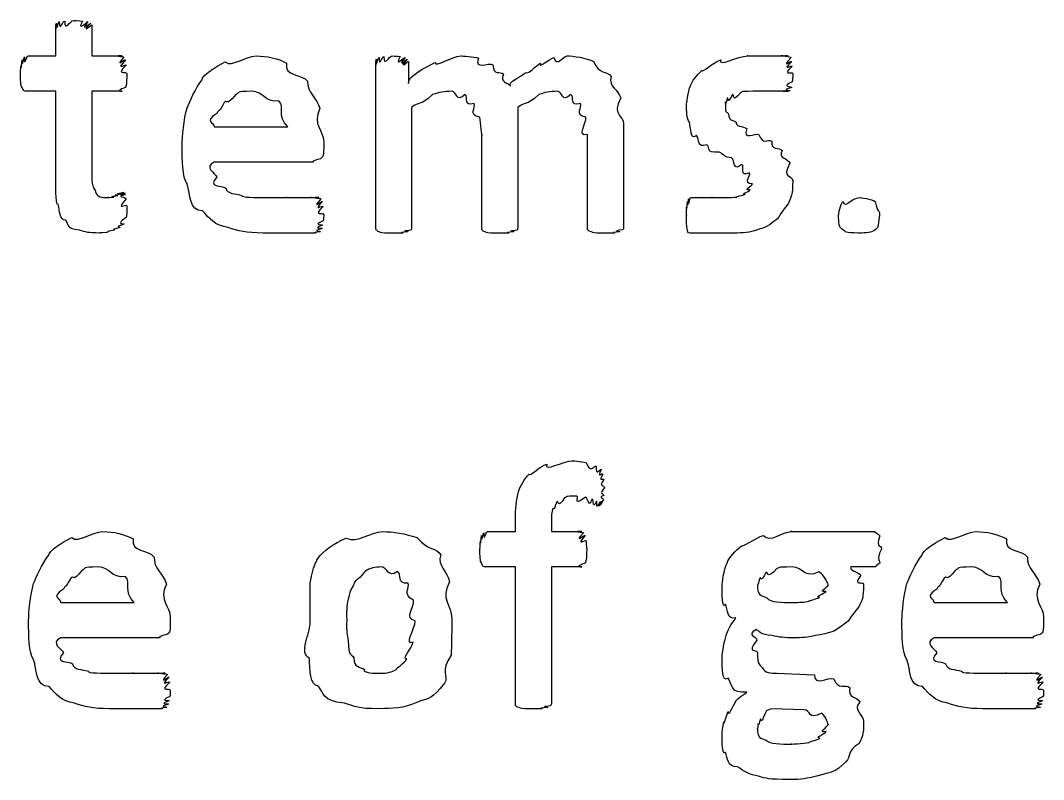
# Model space of a CAD drawing. Header units: millimetres. Extents: x 0 to 216, y 0 to 279.
# Drawn here: x 143.29 to 153.49, y 85.36 to 92.92 of the extents above; entities that cross this region are included whole.
import ezdxf

# ---------------------------------------------------------------- set-up
doc = ezdxf.new("R2010")
doc.units = ezdxf.units.MM
doc.layers.get('0').update_dxf_attribs({"linetype": 'CONTINUOUS'})

msp = doc.modelspace()

# ---------------------------------------------------------------- linework, layer by layer
at = {"color": 0}
for p, q in [((143.644, 92.571), (143.644, 92.8797)), ((144.002, 92.8797), (144.002, 92.571)), ((143.368, 92.571), (143.644, 92.571)), ((144.002, 92.571), (144.306, 92.571)), ((146.831, 90.8625), (146.831, 92.516)), ((147.157, 92.516), (147.157, 92.2955)), ((143.644, 92.2182), (143.363, 92.2182)), ((143.644, 91.3253), (143.644, 92.2182)), ((144.306, 92.2182), (144.002, 92.2182)), ((144.002, 92.2182), (144.002, 91.4467)), ((147.189, 92.0584), (147.189, 90.8625)), ((148.248, 92.0584), (148.248, 90.8625)), ((149.301, 91.893), (149.301, 90.8625)), ((145.222, 91.8655), (145.955, 91.8655)), ((147.89, 90.8625), (147.89, 91.7885)), ((148.942, 90.8625), (148.942, 91.7885)), ((146.313, 91.7166), (146.313, 91.6562)), ((146.208, 91.5127), (145.222, 91.5127)), ((150.987, 91.3253), (150.987, 91.3253)), ((144.35, 91.0773), (144.35, 91.0773)), ((151.853, 90.9835), (151.853, 90.9835)), ((149.111, 88.2689), (149.111, 88.2689)), ((148.223, 87.8336), (148.223, 87.9821)), ((148.582, 87.9436), (148.582, 87.8336)), ((147.942, 87.8336), (148.223, 87.8336)), ((148.582, 87.8336), (148.885, 87.8336)), ((151.264, 87.8336), (151.805, 87.8336)), ((151.871, 87.6572), (151.871, 87.6572)), ((148.223, 87.4808), (147.942, 87.4808)), ((148.223, 86.1247), (148.223, 87.4808)), ((148.885, 87.4808), (148.582, 87.4808)), ((148.582, 87.4808), (148.582, 86.1247)), ((151.81, 87.4808), (151.568, 87.4808)), ((151.342, 87.3044), (151.342, 87.3044)), ((143.692, 87.128), (144.425, 87.128)), ((152.396, 87.128), (153.129, 87.128)), ((144.784, 86.9791), (144.784, 86.9184)), ((153.487, 86.9791), (153.487, 86.9184)), ((147.225, 86.946), (147.225, 86.946)), ((147.589, 86.9678), (147.589, 86.9678)), ((144.679, 86.7752), (143.692, 86.7752)), ((153.382, 86.7752), (152.396, 86.7752)), ((150.829, 86.4224), (151.204, 86.4059)), ((151.099, 86.0584), (150.779, 86.0697)), ((151.342, 85.9151), (151.342, 85.9151))]:
    msp.add_line(p, q, dxfattribs=at)
for points in [[(143.644, 92.8797), (143.644, 92.7806), (143.645, 92.8882), (143.649, 92.8963)], [(143.649, 92.8963), (143.655, 92.7943), (143.666, 92.9086), (143.677, 92.9128)], [(143.677, 92.9128), (143.68, 92.8028), (143.71, 92.9185), (143.732, 92.9185)], [(143.732, 92.9185), (143.728, 92.8053), (143.787, 92.9238), (143.82, 92.9238)], [(143.82, 92.9238), (143.798, 92.9238), (143.886, 92.921), (143.909, 92.9185)], [(143.909, 92.9185), (143.845, 92.8028), (143.953, 92.9157), (143.964, 92.9128)], [(143.964, 92.9128), (143.871, 92.7943), (143.987, 92.9033), (143.991, 92.8963)], [(143.991, 92.8963), (143.882, 92.7806), (144.002, 92.8825), (144.002, 92.8797)], [(143.297, 92.4775), (143.298, 92.4126), (143.304, 92.5174), (143.308, 92.5326)], [(143.308, 92.5326), (143.309, 92.4415), (143.322, 92.5558), (143.33, 92.5601)], [(143.33, 92.5601), (143.327, 92.4525), (143.353, 92.571), (143.368, 92.571)], [(144.306, 92.571), (144.209, 92.571), (144.318, 92.5671), (144.322, 92.5601)], [(144.322, 92.5601), (144.22, 92.4415), (144.334, 92.5463), (144.338, 92.5326)], [(144.338, 92.5326), (144.228, 92.4126), (144.344, 92.4994), (144.344, 92.4775)], [(145.101, 92.3339), (145.096, 92.3727), (145.24, 92.4691), (145.332, 92.5103)], [(145.332, 92.5103), (145.398, 92.4525), (145.526, 92.571), (145.641, 92.571)], [(145.641, 92.571), (145.747, 92.571), (145.858, 92.5463), (145.944, 92.4994)], [(145.944, 92.4994), (145.916, 92.3618), (146.098, 92.3946), (146.153, 92.3177)], [(146.831, 92.516), (146.831, 92.4235), (146.833, 92.5297), (146.837, 92.5382)], [(146.837, 92.5382), (146.838, 92.4387), (146.849, 92.5505), (146.865, 92.5544)], [(146.865, 92.5544), (146.867, 92.45), (146.895, 92.5657), (146.914, 92.5657)], [(146.914, 92.5657), (146.909, 92.4525), (146.964, 92.571), (146.997, 92.571)], [(146.997, 92.571), (146.97, 92.571), (147.052, 92.5682), (147.074, 92.5657)], [(147.074, 92.5657), (147.014, 92.45), (147.113, 92.5615), (147.124, 92.5544)], [(147.124, 92.5544), (147.037, 92.4387), (147.141, 92.5449), (147.145, 92.5382)], [(147.145, 92.5382), (147.048, 92.4235), (147.157, 92.523), (147.157, 92.516)], [(147.157, 92.2955), (147.14, 92.3643), (147.336, 92.4609), (147.421, 92.505)], [(147.421, 92.505), (147.427, 92.4525), (147.592, 92.571), (147.68, 92.571)], [(147.68, 92.571), (147.698, 92.571), (147.804, 92.5629), (147.857, 92.5491)], [(147.857, 92.5491), (147.804, 92.4235), (147.959, 92.5117), (148, 92.4828)], [(148, 92.4828), (148.003, 92.3685), (148.074, 92.425), (148.105, 92.3893)], [(148.331, 92.4059), (148.353, 92.3837), (148.43, 92.4775), (148.474, 92.4994)], [(148.474, 92.4994), (148.441, 92.4306), (148.562, 92.5435), (148.606, 92.5544)], [(148.606, 92.5544), (148.646, 92.4525), (148.694, 92.571), (148.739, 92.571)], [(148.739, 92.571), (148.796, 92.571), (148.933, 92.552), (149.003, 92.516)], [(149.003, 92.516), (149.058, 92.3794), (149.135, 92.4292), (149.179, 92.3671)], [(150.084, 92.4278), (150.084, 92.4017), (150.197, 92.5064), (150.271, 92.5326)], [(150.271, 92.5326), (150.234, 92.4525), (150.438, 92.571), (150.541, 92.571)], [(150.541, 92.571), (150.498, 92.571), (150.629, 92.571), (150.673, 92.571)], [(150.673, 92.571), (150.703, 92.571), (150.757, 92.571), (150.795, 92.571)], [(150.795, 92.571), (150.778, 92.571), (150.862, 92.571), (150.888, 92.571)], [(150.888, 92.571), (150.829, 92.571), (150.932, 92.571), (150.943, 92.571)], [(150.943, 92.571), (150.855, 92.571), (150.967, 92.5657), (150.971, 92.5544)], [(150.971, 92.5544), (150.862, 92.4306), (150.977, 92.5297), (150.977, 92.516)], [(150.977, 92.516), (150.866, 92.4059), (150.982, 92.4885), (150.982, 92.4662)], [(143.291, 92.3946), (143.291, 92.3685), (143.293, 92.4553), (143.297, 92.4775)], [(143.308, 92.257), (143.291, 92.2736), (143.291, 92.3315), (143.291, 92.3946)], [(144.344, 92.4775), (144.231, 92.3685), (144.35, 92.4278), (144.35, 92.3946)], [(144.35, 92.3946), (144.35, 92.2736), (144.345, 92.286), (144.338, 92.257)], [(148.105, 92.3893), (148.062, 92.2955), (148.157, 92.3121), (148.176, 92.268)], [(148.176, 92.268), (148.135, 92.3064), (148.282, 92.3685), (148.331, 92.4059)], [(149.968, 92.2736), (149.98, 92.3135), (150.031, 92.3837), (150.084, 92.4278)], [(150.982, 92.4662), (150.869, 92.3643), (150.987, 92.4235), (150.987, 92.3946)], [(150.987, 92.3946), (150.987, 92.3064), (150.985, 92.3368), (150.982, 92.3121)], [(144.952, 92.0531), (144.971, 92.0997), (145.037, 92.257), (145.101, 92.3339)], [(146.153, 92.3177), (146.144, 92.2073), (146.249, 92.1494), (146.275, 92.0475)], [(149.179, 92.3671), (149.146, 92.2584), (149.254, 92.2362), (149.273, 92.1523)], [(150.982, 92.3121), (150.866, 92.2584), (150.979, 92.2708), (150.977, 92.257)], [(143.363, 92.2182), (143.316, 92.2182), (143.322, 92.2306), (143.308, 92.257)], [(144.338, 92.257), (144.217, 92.2182), (144.319, 92.2182), (144.306, 92.2182)], [(145.437, 92.1854), (145.332, 92.0598), (145.354, 92.1413), (145.321, 92.1082)], [(145.597, 92.2182), (145.423, 92.2182), (145.484, 92.2073), (145.437, 92.1854)], [(145.867, 92.1247), (145.721, 92.0997), (145.718, 92.2182), (145.597, 92.2182)], [(147.399, 92.1854), (147.264, 92.0598), (147.267, 92.1247), (147.189, 92.0584)], [(147.592, 92.2182), (147.511, 92.2182), (147.465, 92.2073), (147.399, 92.1854)], [(147.724, 92.1854), (147.625, 92.0997), (147.643, 92.2182), (147.592, 92.2182)], [(147.812, 92.0972), (147.698, 92.0598), (147.76, 92.166), (147.724, 92.1854)], [(148.457, 92.1854), (148.322, 92.0598), (148.325, 92.1247), (148.248, 92.0584)], [(148.645, 92.2182), (148.565, 92.2182), (148.519, 92.2073), (148.457, 92.1854)], [(148.777, 92.1854), (148.679, 92.0997), (148.696, 92.2182), (148.645, 92.2182)], [(148.871, 92.0972), (148.757, 92.0598), (148.817, 92.166), (148.777, 92.1854)], [(149.929, 92.0916), (149.929, 92.0821), (149.941, 92.2182), (149.968, 92.2736)], [(150.387, 92.1854), (150.329, 92.0708), (150.348, 92.166), (150.337, 92.1523)], [(150.469, 92.2073), (150.373, 92.0888), (150.409, 92.1964), (150.387, 92.1854)], [(150.591, 92.2182), (150.443, 92.2182), (150.505, 92.2143), (150.469, 92.2073)], [(150.729, 92.2182), (150.657, 92.2182), (150.642, 92.2182), (150.591, 92.2182)], [(150.833, 92.2182), (150.737, 92.2182), (150.768, 92.2182), (150.729, 92.2182)], [(150.905, 92.2182), (150.796, 92.2182), (150.862, 92.2182), (150.833, 92.2182)], [(150.943, 92.2182), (150.833, 92.2182), (150.923, 92.2182), (150.905, 92.2182)], [(150.96, 92.2239), (150.847, 92.2182), (150.95, 92.2182), (150.943, 92.2182)], [(150.977, 92.257), (150.858, 92.2295), (150.967, 92.2306), (150.96, 92.2239)], [(145.321, 92.1082), (145.269, 91.9977), (145.267, 92.0418), (145.249, 91.9977)], [(145.955, 91.8655), (145.842, 91.9759), (145.929, 92.0612), (145.867, 92.1247)], [(147.868, 91.9593), (147.747, 91.9826), (147.837, 92.0598), (147.812, 92.0972)], [(148.926, 91.9593), (148.805, 91.9826), (148.896, 92.0598), (148.871, 92.0972)], [(149.273, 92.1523), (149.182, 91.9759), (149.301, 91.984), (149.301, 91.893)], [(149.957, 91.9095), (149.929, 91.9455), (149.929, 92.0214), (149.929, 92.0916)], [(150.337, 92.1523), (150.307, 92.0447), (150.32, 92.1272), (150.32, 92.1135)], [(150.32, 92.1135), (150.307, 91.9826), (150.329, 92.0253), (150.348, 91.9924)], [(144.902, 91.6838), (144.902, 91.7621), (144.919, 91.9427), (144.952, 92.0531)], [(145.249, 91.9977), (145.114, 91.9124), (145.222, 91.9124), (145.222, 91.8655)], [(146.275, 92.0475), (146.195, 91.8834), (146.313, 91.8337), (146.313, 91.7166)], [(150.348, 91.9924), (150.348, 91.9208), (150.395, 91.9346), (150.425, 91.9095)], [(147.89, 91.7885), (147.89, 91.7582), (147.881, 91.9067), (147.868, 91.9593)], [(148.942, 91.7885), (148.827, 91.7582), (148.937, 91.9067), (148.926, 91.9593)], [(150.028, 91.7773), (149.965, 91.725), (149.975, 91.8573), (149.957, 91.9095)], [(150.425, 91.9095), (150.41, 91.8725), (150.493, 91.8669), (150.53, 91.8489)], [(150.133, 91.6838), (150.028, 91.652), (150.061, 91.7402), (150.028, 91.7773)], [(150.53, 91.8489), (150.487, 91.718), (150.61, 91.8104), (150.651, 91.7885)], [(150.651, 91.7885), (150.69, 91.6781), (150.737, 91.7469), (150.778, 91.7222)], [(144.952, 91.2978), (144.902, 91.3613), (144.902, 91.5363), (144.902, 91.6838)], [(150.254, 91.6122), (150.106, 91.6009), (150.173, 91.6573), (150.133, 91.6838)], [(150.778, 91.7222), (150.77, 91.6259), (150.852, 91.6644), (150.883, 91.6284)], [(146.313, 91.6562), (146.313, 91.5568), (146.302, 91.5681), (146.28, 91.5458)], [(150.376, 91.5568), (150.307, 91.5596), (150.299, 91.5928), (150.254, 91.6122)], [(150.883, 91.6284), (150.833, 91.5568), (150.941, 91.5529), (150.96, 91.5017)], [(145.222, 91.5127), (145.114, 91.4576), (145.23, 91.4079), (145.249, 91.3638)], [(146.28, 91.5458), (146.151, 91.5127), (146.233, 91.5127), (146.208, 91.5127)], [(150.481, 91.4908), (150.384, 91.4054), (150.416, 91.5377), (150.376, 91.5568)], [(150.557, 91.4079), (150.447, 91.3585), (150.513, 91.4686), (150.481, 91.4908)], [(150.96, 91.5017), (150.869, 91.3391), (150.987, 91.3941), (150.987, 91.3253)], [(144.002, 91.4467), (144, 91.2551), (144.013, 91.2784), (144.035, 91.2315)], [(145.249, 91.3638), (145.151, 91.2551), (145.296, 91.2869), (145.337, 91.2537)], [(150.585, 91.2978), (150.483, 91.295), (150.575, 91.3776), (150.557, 91.4079)], [(143.666, 91.0939), (143.644, 91.0636), (143.644, 91.2372), (143.644, 91.3253)], [(145.106, 91.0276), (144.971, 91.0276), (144.987, 91.1902), (144.952, 91.2978)], [(150.563, 91.2372), (150.483, 91.229), (150.585, 91.2756), (150.585, 91.2978)], [(150.987, 91.3253), (150.987, 91.1849), (150.972, 91.1655), (150.943, 91.0992)], [(144.035, 91.2315), (144.048, 91.1599), (144.104, 91.1599), (144.168, 91.1599)], [(144.168, 91.1599), (144.132, 91.1599), (144.207, 91.1613), (144.223, 91.1655)], [(144.223, 91.1655), (144.162, 91.1712), (144.25, 91.1779), (144.261, 91.1821)], [(144.261, 91.1821), (144.187, 91.1821), (144.286, 91.1945), (144.294, 91.1987)], [(144.294, 91.1987), (144.206, 91.1931), (144.314, 91.2096), (144.322, 91.2096)], [(144.322, 91.2096), (144.217, 91.1931), (144.329, 91.2068), (144.333, 91.204)], [(144.333, 91.204), (144.224, 91.1888), (144.338, 91.1987), (144.338, 91.1874)], [(144.338, 91.1874), (144.228, 91.1712), (144.344, 91.1669), (144.344, 91.149)], [(145.337, 91.2537), (145.35, 91.1931), (145.431, 91.2001), (145.498, 91.1821)], [(145.498, 91.1821), (145.482, 91.1599), (145.644, 91.1599), (145.74, 91.1599)], [(145.74, 91.1599), (145.773, 91.1599), (145.885, 91.1599), (145.944, 91.1599)], [(145.944, 91.1599), (145.89, 91.1599), (146.051, 91.1599), (146.093, 91.1599)], [(146.093, 91.1599), (146.093, 91.1599), (146.171, 91.1599), (146.197, 91.1599)], [(146.197, 91.1599), (146.148, 91.1599), (146.249, 91.1599), (146.263, 91.1599)], [(146.263, 91.1599), (146.173, 91.1599), (146.281, 91.156), (146.286, 91.149)], [(149.951, 91.149), (149.947, 91.0414), (149.959, 91.1599), (149.968, 91.1599)], [(149.968, 91.1599), (149.965, 91.1599), (149.993, 91.1599), (150.012, 91.1599)], [(150.012, 91.1599), (150.006, 91.1599), (150.057, 91.1599), (150.084, 91.1599)], [(150.084, 91.1599), (150.061, 91.1599), (150.147, 91.1599), (150.188, 91.1599)], [(150.188, 91.1599), (150.142, 91.1599), (150.274, 91.1599), (150.326, 91.1599)], [(150.326, 91.1599), (150.351, 91.1599), (150.4, 91.1613), (150.431, 91.1655)], [(150.431, 91.1655), (150.414, 91.1712), (150.491, 91.1821), (150.513, 91.1931)], [(150.513, 91.1931), (150.458, 91.1931), (150.552, 91.2178), (150.563, 91.2372)], [(151.489, 91.1214), (151.503, 91.0414), (151.573, 91.1599), (151.655, 91.1599)], [(151.655, 91.1599), (151.657, 91.1599), (151.778, 91.1461), (151.809, 91.1214)], [(143.743, 90.9341), (143.677, 90.9355), (143.684, 91.0304), (143.666, 91.0939)], [(144.344, 91.149), (144.231, 91.0167), (144.35, 91.1063), (144.35, 91.0773)], [(144.35, 91.0773), (144.35, 90.9394), (144.347, 90.9906), (144.344, 90.9616)], [(146.286, 91.149), (146.184, 91.0304), (146.298, 91.1352), (146.302, 91.1214)], [(146.302, 91.1214), (146.192, 91.0057), (146.308, 91.0939), (146.308, 91.0717)], [(146.308, 91.0717), (146.195, 90.9616), (146.313, 91.0223), (146.313, 90.9891)], [(149.929, 91.0664), (149.932, 91.0015), (149.936, 91.1063), (149.94, 91.1214)], [(149.929, 90.9835), (149.929, 90.9574), (149.929, 91.0442), (149.929, 91.0664)], [(149.94, 91.1214), (149.94, 91.0304), (149.947, 91.1447), (149.951, 91.149)], [(150.943, 91.0992), (150.814, 90.9394), (150.877, 90.9835), (150.822, 90.9394)], [(151.445, 90.9835), (151.445, 90.9948), (151.459, 91.0992), (151.489, 91.1214)], [(151.809, 91.1214), (151.834, 90.9948), (151.853, 91.0526), (151.853, 90.9835)], [(144.344, 90.9616), (144.224, 90.8801), (144.333, 90.9091), (144.322, 90.8953)], [(145.36, 90.8625), (145.225, 90.8801), (145.175, 90.9532), (145.106, 91.0276)], [(146.313, 90.9891), (146.313, 90.9066), (146.31, 90.9465), (146.308, 90.9285)], [(149.935, 90.8512), (149.929, 90.8692), (149.929, 90.9285), (149.929, 90.9835)], [(151.489, 90.8403), (151.445, 90.854), (151.445, 90.9133), (151.445, 90.9835)], [(151.853, 90.9835), (151.834, 90.854), (151.838, 90.865), (151.809, 90.8403)], [(143.881, 90.8346), (143.746, 90.8473), (143.779, 90.89), (143.743, 90.9341)], [(144.283, 90.8625), (144.169, 90.8322), (144.245, 90.8417), (144.223, 90.8346)], [(144.322, 90.8953), (144.206, 90.854), (144.301, 90.8734), (144.283, 90.8625)], [(145.707, 90.8071), (145.542, 90.8071), (145.459, 90.8251), (145.36, 90.8625)], [(146.297, 90.8512), (146.181, 90.8251), (146.287, 90.8293), (146.28, 90.8184)], [(146.302, 90.8844), (146.188, 90.8473), (146.299, 90.8625), (146.297, 90.8512)], [(146.308, 90.9285), (146.192, 90.8734), (146.305, 90.8981), (146.302, 90.8844)], [(146.837, 90.8403), (146.831, 90.836), (146.831, 90.854), (146.831, 90.8625)], [(147.189, 90.8625), (147.187, 90.8322), (147.186, 90.8417), (147.179, 90.8346)], [(147.895, 90.8346), (147.89, 90.8322), (147.89, 90.8512), (147.89, 90.8625)], [(148.248, 90.8625), (148.245, 90.8322), (148.244, 90.8417), (148.237, 90.8346)], [(148.948, 90.8346), (148.944, 90.8322), (148.942, 90.8512), (148.942, 90.8625)], [(149.301, 90.8625), (149.301, 90.836), (149.297, 90.8473), (149.29, 90.8403)], [(149.962, 90.8071), (149.94, 90.8071), (149.941, 90.8209), (149.935, 90.8512)], [(150.822, 90.9394), (150.708, 90.8512), (150.708, 90.8625), (150.635, 90.8403)], [(144.074, 90.8071), (143.975, 90.8071), (143.936, 90.8156), (143.881, 90.8346)], [(144.151, 90.8128), (144.074, 90.8071), (144.099, 90.8071), (144.074, 90.8071)], [(144.223, 90.8346), (144.125, 90.8184), (144.176, 90.8195), (144.151, 90.8128)], [(145.922, 90.8071), (145.751, 90.8071), (145.784, 90.8071), (145.707, 90.8071)], [(146.098, 90.8071), (146, 90.8071), (145.988, 90.8071), (145.922, 90.8071)], [(146.225, 90.8071), (146.104, 90.8071), (146.149, 90.8071), (146.098, 90.8071)], [(146.28, 90.8184), (146.17, 90.8071), (146.258, 90.8071), (146.225, 90.8071)], [(146.865, 90.8184), (146.842, 90.8209), (146.844, 90.8322), (146.837, 90.8403)], [(146.92, 90.8071), (146.867, 90.8099), (146.878, 90.8142), (146.865, 90.8184)], [(147.008, 90.8071), (146.915, 90.8071), (146.944, 90.8071), (146.92, 90.8071)], [(147.096, 90.8071), (146.986, 90.8071), (147.043, 90.8071), (147.008, 90.8071)], [(147.151, 90.8184), (147.032, 90.8099), (147.121, 90.8099), (147.096, 90.8071)], [(147.179, 90.8346), (147.059, 90.8209), (147.165, 90.8251), (147.151, 90.8184)], [(147.923, 90.8184), (147.901, 90.8209), (147.902, 90.8308), (147.895, 90.8346)], [(147.978, 90.8071), (147.925, 90.8099), (147.937, 90.8142), (147.923, 90.8184)], [(148.066, 90.8071), (147.974, 90.8071), (148.003, 90.8071), (147.978, 90.8071)], [(148.154, 90.8071), (148.044, 90.8071), (148.102, 90.8071), (148.066, 90.8071)], [(148.209, 90.8184), (148.088, 90.8099), (148.176, 90.8099), (148.154, 90.8071)], [(148.237, 90.8346), (148.117, 90.8209), (148.223, 90.8251), (148.209, 90.8184)], [(148.981, 90.8184), (148.955, 90.8209), (148.955, 90.8308), (148.948, 90.8346)], [(149.036, 90.8071), (148.984, 90.8099), (148.995, 90.8142), (148.981, 90.8184)], [(149.124, 90.8071), (149.028, 90.8071), (149.058, 90.8071), (149.036, 90.8071)], [(149.207, 90.8071), (149.098, 90.8071), (149.158, 90.8071), (149.124, 90.8071)], [(149.262, 90.8184), (149.146, 90.8099), (149.232, 90.8099), (149.207, 90.8071)], [(149.29, 90.8403), (149.171, 90.8209), (149.276, 90.8251), (149.262, 90.8184)], [(150.023, 90.8071), (149.965, 90.8071), (149.976, 90.8071), (149.962, 90.8071)], [(150.116, 90.8071), (150.017, 90.8071), (150.048, 90.8071), (150.023, 90.8071)], [(150.249, 90.8071), (150.095, 90.8071), (150.157, 90.8071), (150.116, 90.8071)], [(150.403, 90.8071), (150.307, 90.8071), (150.296, 90.8071), (150.249, 90.8071)], [(150.635, 90.8403), (150.564, 90.8071), (150.487, 90.8071), (150.403, 90.8071)], [(151.643, 90.8071), (151.503, 90.8071), (151.518, 90.8184), (151.489, 90.8403)], [(151.809, 90.8403), (151.776, 90.8071), (151.723, 90.8071), (151.643, 90.8071)], [(148.361, 88.4068), (148.362, 88.3765), (148.467, 88.4837), (148.537, 88.5059)], [(148.537, 88.5059), (148.506, 88.4206), (148.697, 88.5391), (148.796, 88.5391)], [(148.796, 88.5391), (148.766, 88.5391), (148.885, 88.5335), (148.929, 88.5225)], [(148.929, 88.5225), (148.973, 88.3984), (149.006, 88.4975), (149.028, 88.4837)], [(148.256, 88.2304), (148.27, 88.2883), (148.317, 88.3627), (148.361, 88.4068)], [(149.028, 88.4837), (149.02, 88.3737), (149.069, 88.4618), (149.078, 88.4509)], [(149.078, 88.4509), (149.035, 88.3514), (149.09, 88.4245), (149.094, 88.4068)], [(149.094, 88.4068), (149.046, 88.3186), (149.105, 88.3737), (149.105, 88.3514)], [(149.105, 88.3514), (149.05, 88.2745), (149.111, 88.302), (149.111, 88.2689)], [(148.223, 87.9821), (148.223, 88.0276), (148.234, 88.1599), (148.256, 88.2304)], [(149.111, 88.2689), (149.05, 88.2082), (149.108, 88.2096), (149.105, 88.1916)], [(148.637, 88.1309), (148.598, 88.0124), (148.603, 88.0869), (148.592, 88.054)], [(148.714, 88.1697), (148.638, 88.0498), (148.659, 88.1489), (148.637, 88.1309)], [(148.835, 88.1863), (148.7, 88.1863), (148.747, 88.1807), (148.714, 88.1697)], [(148.923, 88.175), (148.781, 88.0678), (148.868, 88.1863), (148.835, 88.1863)], [(148.989, 88.1585), (148.951, 88.0565), (148.948, 88.1712), (148.923, 88.175)], [(149.033, 88.1366), (148.987, 88.0428), (149.007, 88.1503), (148.989, 88.1585)], [(149.067, 88.1309), (149.013, 88.0318), (149.047, 88.1324), (149.033, 88.1366)], [(149.083, 88.1366), (149.028, 88.0318), (149.073, 88.1309), (149.067, 88.1309)], [(149.1, 88.1532), (149.039, 88.0389), (149.09, 88.1394), (149.083, 88.1366)], [(149.105, 88.1916), (149.046, 88.175), (149.102, 88.1641), (149.1, 88.1532)], [(148.592, 88.054), (148.579, 87.9507), (148.582, 87.9877), (148.582, 87.9436)], [(143.802, 87.7729), (143.868, 87.715), (143.997, 87.8336), (144.111, 87.8336)], [(144.111, 87.8336), (144.217, 87.8336), (144.329, 87.8085), (144.414, 87.7616)], [(146.536, 87.7672), (146.655, 87.715), (146.779, 87.8336), (146.9, 87.8336)], [(146.9, 87.8336), (147.008, 87.8336), (147.128, 87.8127), (147.242, 87.7729)], [(147.876, 87.7397), (147.877, 87.6748), (147.883, 87.7796), (147.887, 87.7947)], [(147.887, 87.7947), (147.888, 87.7037), (147.901, 87.8184), (147.909, 87.8223)], [(147.909, 87.8223), (147.906, 87.715), (147.931, 87.8336), (147.942, 87.8336)], [(148.885, 87.8336), (148.788, 87.8336), (148.897, 87.8293), (148.901, 87.8223)], [(148.901, 87.8223), (148.799, 87.7037), (148.913, 87.8085), (148.918, 87.7947)], [(148.918, 87.7947), (148.81, 87.6748), (148.929, 87.7616), (148.929, 87.7397)], [(150.476, 87.69), (150.473, 87.6681), (150.611, 87.7729), (150.697, 87.7947)], [(150.697, 87.7947), (150.764, 87.715), (150.879, 87.8336), (150.978, 87.8336)], [(150.978, 87.8336), (150.919, 87.8336), (151.083, 87.8336), (151.127, 87.8336)], [(151.127, 87.8336), (151.128, 87.8336), (151.22, 87.8336), (151.264, 87.8336)], [(151.805, 87.8336), (151.79, 87.8336), (151.843, 87.8184), (151.854, 87.7895)], [(151.854, 87.7895), (151.812, 87.6572), (151.871, 87.715), (151.871, 87.6572)], [(152.506, 87.7729), (152.572, 87.715), (152.701, 87.8336), (152.815, 87.8336)], [(152.815, 87.8336), (152.921, 87.8336), (153.033, 87.8085), (153.118, 87.7616)], [(143.571, 87.5965), (143.567, 87.6349), (143.71, 87.7316), (143.802, 87.7729)], [(144.414, 87.7616), (144.387, 87.624), (144.569, 87.6572), (144.624, 87.5799)], [(146.266, 87.5799), (146.299, 87.6268), (146.418, 87.7231), (146.536, 87.7672)], [(147.242, 87.7729), (147.358, 87.6378), (147.438, 87.679), (147.479, 87.6018)], [(147.87, 87.6572), (147.87, 87.6307), (147.872, 87.7175), (147.876, 87.7397)], [(148.929, 87.7397), (148.931, 87.6307), (148.934, 87.69), (148.934, 87.6572)], [(150.333, 87.5192), (150.352, 87.5757), (150.417, 87.6459), (150.476, 87.69)], [(152.275, 87.5965), (152.271, 87.6349), (152.414, 87.7316), (152.506, 87.7729)], [(153.118, 87.7616), (153.09, 87.624), (153.272, 87.6572), (153.327, 87.5799)], [(143.422, 87.3153), (143.441, 87.3622), (143.508, 87.5192), (143.571, 87.5965)], [(147.479, 87.6018), (147.442, 87.4875), (147.552, 87.4377), (147.567, 87.3319)], [(147.887, 87.5192), (147.87, 87.5358), (147.87, 87.5937), (147.87, 87.6572)], [(148.934, 87.6572), (148.931, 87.5358), (148.929, 87.5482), (148.918, 87.5192)], [(151.871, 87.6572), (151.812, 87.5358), (151.865, 87.5482), (151.854, 87.5192)], [(152.126, 87.3153), (152.145, 87.3622), (152.211, 87.5192), (152.275, 87.5965)], [(144.624, 87.5799), (144.614, 87.4695), (144.719, 87.4116), (144.745, 87.3097)], [(146.178, 87.2987), (146.178, 87.351), (146.207, 87.5026), (146.266, 87.5799)], [(147.942, 87.4808), (147.893, 87.4808), (147.898, 87.4931), (147.887, 87.5192)], [(148.918, 87.5192), (148.796, 87.4808), (148.898, 87.4808), (148.885, 87.4808)], [(150.283, 87.2931), (150.283, 87.322), (150.3, 87.4529), (150.333, 87.5192)], [(151.854, 87.5192), (151.79, 87.4808), (151.828, 87.4808), (151.81, 87.4808)], [(153.327, 87.5799), (153.318, 87.4695), (153.422, 87.4116), (153.449, 87.3097)], [(143.907, 87.4476), (143.802, 87.322), (143.824, 87.4035), (143.792, 87.3704)], [(144.067, 87.4808), (143.893, 87.4808), (143.954, 87.4695), (143.907, 87.4476)], [(144.337, 87.3869), (144.191, 87.3622), (144.188, 87.4808), (144.067, 87.4808)], [(144.425, 87.128), (144.312, 87.2381), (144.399, 87.3234), (144.337, 87.3869)], [(146.729, 87.442), (146.622, 87.3111), (146.654, 87.3788), (146.625, 87.3319)], [(146.889, 87.4808), (146.824, 87.4808), (146.774, 87.467), (146.729, 87.442)], [(147.049, 87.4367), (146.95, 87.3622), (146.951, 87.4808), (146.889, 87.4808)], [(147.154, 87.3206), (147.038, 87.3069), (147.093, 87.4102), (147.049, 87.4367)], [(150.719, 87.4254), (150.665, 87.3111), (150.672, 87.3926), (150.658, 87.3704)], [(150.829, 87.4642), (150.72, 87.3442), (150.748, 87.4434), (150.719, 87.4254)], [(150.983, 87.4808), (150.808, 87.4808), (150.873, 87.4751), (150.829, 87.4642)], [(151.248, 87.431), (151.099, 87.3622), (151.096, 87.4808), (150.983, 87.4808)], [(151.342, 87.3044), (151.342, 87.3002), (151.31, 87.4007), (151.248, 87.431)], [(151.568, 87.4808), (151.54, 87.4543), (151.648, 87.4268), (151.667, 87.3979)], [(151.667, 87.3979), (151.576, 87.2822), (151.694, 87.3428), (151.694, 87.3097)], [(152.611, 87.4476), (152.506, 87.322), (152.528, 87.4035), (152.495, 87.3704)], [(152.771, 87.4808), (152.597, 87.4808), (152.658, 87.4695), (152.611, 87.4476)], [(153.041, 87.3869), (152.895, 87.3622), (152.892, 87.4808), (152.771, 87.4808)], [(153.129, 87.128), (153.016, 87.2381), (153.103, 87.3234), (153.041, 87.3869)], [(143.372, 86.946), (143.372, 87.0246), (143.389, 87.2049), (143.422, 87.3153)], [(143.792, 87.3704), (143.739, 87.2603), (143.738, 87.3044), (143.72, 87.2603)], [(144.745, 87.3097), (144.665, 87.1456), (144.784, 87.0962), (144.784, 86.9791)], [(146.178, 86.935), (146.178, 87.0133), (146.178, 87.1883), (146.178, 87.2987)], [(146.625, 87.3319), (146.564, 87.2162), (146.572, 87.2271), (146.558, 87.1608)], [(147.209, 87.1499), (147.089, 87.2077), (147.179, 87.2726), (147.154, 87.3206)], [(147.567, 87.3319), (147.471, 87.1569), (147.589, 87.103), (147.589, 86.9678)], [(150.316, 87.1114), (150.283, 87.0507), (150.283, 87.2229), (150.283, 87.2931)], [(150.658, 87.3704), (150.636, 87.267), (150.636, 87.3234), (150.636, 87.2987)], [(150.636, 87.2987), (150.636, 87.1897), (150.666, 87.2049), (150.73, 87.1721)], [(151.32, 87.2381), (151.223, 87.2229), (151.342, 87.2822), (151.342, 87.3044)], [(151.694, 87.3097), (151.694, 87.1636), (151.678, 87.1499), (151.645, 87.0839)], [(152.076, 86.946), (152.076, 87.0246), (152.093, 87.2049), (152.126, 87.3153)], [(152.495, 87.3704), (152.443, 87.2603), (152.441, 87.3044), (152.423, 87.2603)], [(153.449, 87.3097), (153.369, 87.1456), (153.487, 87.0962), (153.487, 86.9791)], [(143.72, 87.2603), (143.585, 87.1746), (143.692, 87.1746), (143.692, 87.128)], [(151.149, 87.1389), (151.139, 87.1456), (151.227, 87.1622), (151.253, 87.1774)], [(151.253, 87.1774), (151.194, 87.1788), (151.305, 87.2162), (151.32, 87.2381)], [(152.423, 87.2603), (152.289, 87.1746), (152.396, 87.1746), (152.396, 87.128)], [(146.558, 87.1608), (146.538, 87.0864), (146.542, 87.0299), (146.542, 86.9569)], [(147.225, 86.946), (147.111, 86.9625), (147.22, 87.0864), (147.209, 87.1499)], [(150.421, 86.9735), (150.33, 86.9474), (150.341, 87.0589), (150.316, 87.1114)], [(150.73, 87.1721), (150.76, 87.128), (150.879, 87.128), (150.989, 87.128)], [(150.989, 87.128), (151.051, 87.128), (151.105, 87.1305), (151.149, 87.1389)], [(151.645, 87.0839), (151.51, 86.9142), (151.564, 86.9597), (151.501, 86.9128)], [(150.322, 86.7862), (150.334, 86.8521), (150.38, 86.9184), (150.421, 86.9735)], [(143.422, 86.56), (143.372, 86.6235), (143.372, 86.7985), (143.372, 86.946)], [(144.784, 86.9184), (144.784, 86.8193), (144.773, 86.8303), (144.75, 86.808)], [(146.173, 86.571), (146.06, 86.6278), (146.178, 86.7985), (146.178, 86.935)], [(146.542, 86.9569), (146.538, 86.8218), (146.547, 86.8137), (146.558, 86.7473)], [(147.204, 86.7311), (147.111, 86.6937), (147.225, 86.8687), (147.225, 86.946)], [(147.589, 86.9678), (147.589, 86.771), (147.586, 86.7145), (147.584, 86.6041)], [(151.501, 86.9128), (151.386, 86.8218), (151.364, 86.8331), (151.276, 86.808)], [(152.126, 86.56), (152.076, 86.6235), (152.076, 86.7985), (152.076, 86.946)], [(153.487, 86.9184), (153.487, 86.8193), (153.476, 86.8303), (153.454, 86.808)], [(143.692, 86.7752), (143.585, 86.7198), (143.7, 86.6704), (143.72, 86.6263)], [(144.75, 86.808), (144.621, 86.7752), (144.704, 86.7752), (144.679, 86.7752)], [(150.283, 86.5491), (150.283, 86.5946), (150.296, 86.716), (150.322, 86.7862)], [(150.625, 86.8578), (150.515, 86.7999), (150.63, 86.7929), (150.63, 86.753)], [(150.779, 86.7971), (150.665, 86.808), (150.661, 86.8355), (150.625, 86.8578)], [(150.989, 86.7752), (150.914, 86.7752), (150.846, 86.7819), (150.779, 86.7971)], [(151.276, 86.808), (151.095, 86.7752), (151.095, 86.7752), (150.989, 86.7752)], [(152.396, 86.7752), (152.289, 86.7198), (152.404, 86.6704), (152.423, 86.6263)], [(153.454, 86.808), (153.325, 86.7752), (153.407, 86.7752), (153.382, 86.7752)], [(146.558, 86.7473), (146.56, 86.5766), (146.587, 86.6278), (146.614, 86.5766)], [(147.143, 86.5657), (147.085, 86.5657), (147.192, 86.6676), (147.204, 86.7311)], [(150.63, 86.753), (150.518, 86.6055), (150.636, 86.6733), (150.636, 86.6263)], [(143.72, 86.6263), (143.622, 86.5173), (143.766, 86.5491), (143.808, 86.5159)], [(146.261, 86.2954), (146.174, 86.2969), (146.173, 86.4637), (146.173, 86.571)], [(146.614, 86.5766), (146.611, 86.4775), (146.674, 86.4898), (146.719, 86.4609)], [(147.038, 86.4609), (147.03, 86.4732), (147.116, 86.5216), (147.143, 86.5657)], [(147.584, 86.6041), (147.468, 86.4362), (147.562, 86.403), (147.518, 86.323)], [(150.636, 86.6263), (150.636, 86.4994), (150.653, 86.5173), (150.686, 86.4775)], [(152.423, 86.6263), (152.326, 86.5173), (152.47, 86.5491), (152.511, 86.5159)], [(143.576, 86.2902), (143.441, 86.2902), (143.458, 86.4528), (143.422, 86.56)], [(143.808, 86.5159), (143.82, 86.4553), (143.902, 86.4623), (143.968, 86.4443)], [(150.344, 86.3727), (150.283, 86.3258), (150.283, 86.4856), (150.283, 86.5491)], [(150.686, 86.4775), (150.705, 86.4224), (150.77, 86.4224), (150.829, 86.4224)], [(152.28, 86.2902), (152.145, 86.2902), (152.162, 86.4528), (152.126, 86.56)], [(152.511, 86.5159), (152.524, 86.4553), (152.605, 86.4623), (152.672, 86.4443)], [(143.968, 86.4443), (143.953, 86.4224), (144.114, 86.4224), (144.21, 86.4224)], [(144.21, 86.4224), (144.243, 86.4224), (144.355, 86.4224), (144.414, 86.4224)], [(144.414, 86.4224), (144.361, 86.4224), (144.522, 86.4224), (144.563, 86.4224)], [(144.563, 86.4224), (144.563, 86.4224), (144.642, 86.4224), (144.668, 86.4224)], [(144.668, 86.4224), (144.618, 86.4224), (144.719, 86.4224), (144.734, 86.4224)], [(144.734, 86.4224), (144.643, 86.4224), (144.752, 86.4182), (144.756, 86.4112)], [(144.756, 86.4112), (144.654, 86.2926), (144.768, 86.3974), (144.773, 86.3836)], [(144.773, 86.3836), (144.662, 86.2679), (144.778, 86.3561), (144.778, 86.3342)], [(146.719, 86.4609), (146.699, 86.4224), (146.818, 86.4224), (146.884, 86.4224)], [(146.884, 86.4224), (146.941, 86.4224), (146.994, 86.4348), (147.038, 86.4609)], [(150.531, 86.2348), (150.363, 86.2157), (150.384, 86.3177), (150.344, 86.3727)], [(151.204, 86.4059), (151.201, 86.2902), (151.337, 86.3893), (151.397, 86.3671)], [(151.397, 86.3671), (151.441, 86.2485), (151.512, 86.3191), (151.557, 86.2789)], [(152.672, 86.4443), (152.656, 86.4224), (152.818, 86.4224), (152.914, 86.4224)], [(152.914, 86.4224), (152.947, 86.4224), (153.059, 86.4224), (153.118, 86.4224)], [(153.118, 86.4224), (153.064, 86.4224), (153.225, 86.4224), (153.267, 86.4224)], [(153.267, 86.4224), (153.267, 86.4224), (153.345, 86.4224), (153.372, 86.4224)], [(153.372, 86.4224), (153.322, 86.4224), (153.422, 86.4224), (153.438, 86.4224)], [(153.438, 86.4224), (153.347, 86.4224), (153.456, 86.4182), (153.46, 86.4112)], [(153.46, 86.4112), (153.358, 86.2926), (153.472, 86.3974), (153.476, 86.3836)], [(153.476, 86.3836), (153.366, 86.2679), (153.482, 86.3561), (153.482, 86.3342)], [(143.83, 86.1247), (143.695, 86.1427), (143.645, 86.2157), (143.576, 86.2902)], [(144.778, 86.3342), (144.665, 86.2238), (144.784, 86.2845), (144.784, 86.2513)], [(146.52, 86.1247), (146.291, 86.1466), (146.319, 86.221), (146.261, 86.2954)], [(147.518, 86.323), (147.38, 86.1579), (147.382, 86.1797), (147.248, 86.1356)], [(151.557, 86.2789), (151.529, 86.1716), (151.634, 86.1935), (151.656, 86.1356)], [(152.534, 86.1247), (152.399, 86.1427), (152.349, 86.2157), (152.28, 86.2902)], [(153.482, 86.3342), (153.369, 86.2238), (153.487, 86.2845), (153.487, 86.2513)], [(144.778, 86.1907), (144.662, 86.1356), (144.775, 86.1603), (144.773, 86.1466)], [(144.784, 86.2513), (144.784, 86.1688), (144.781, 86.2087), (144.778, 86.1907)], [(150.421, 86.1413), (150.408, 86.1494), (150.49, 86.2044), (150.531, 86.2348)], [(153.482, 86.1907), (153.366, 86.1356), (153.479, 86.1603), (153.476, 86.1466)], [(153.487, 86.2513), (153.487, 86.1688), (153.484, 86.2087), (153.482, 86.1907)], [(144.177, 86.0697), (144.012, 86.0697), (143.929, 86.0873), (143.83, 86.1247)], [(144.392, 86.0697), (144.221, 86.0697), (144.254, 86.0697), (144.177, 86.0697)], [(144.569, 86.0697), (144.471, 86.0697), (144.458, 86.0697), (144.392, 86.0697)], [(144.695, 86.0697), (144.574, 86.0697), (144.619, 86.0697), (144.569, 86.0697)], [(144.75, 86.0806), (144.64, 86.0697), (144.728, 86.0697), (144.695, 86.0697)], [(144.767, 86.1138), (144.651, 86.0873), (144.757, 86.0915), (144.75, 86.0806)], [(144.773, 86.1466), (144.658, 86.1095), (144.77, 86.1247), (144.767, 86.1138)], [(146.867, 86.0697), (146.641, 86.0697), (146.637, 86.0873), (146.52, 86.1247)], [(147.248, 86.1356), (147.111, 86.0697), (146.988, 86.0697), (146.867, 86.0697)], [(148.229, 86.0972), (148.223, 86.0944), (148.223, 86.1138), (148.223, 86.1247)], [(148.262, 86.0806), (148.234, 86.0834), (148.235, 86.0929), (148.229, 86.0972)], [(148.317, 86.0697), (148.263, 86.0721), (148.276, 86.0764), (148.262, 86.0806)], [(148.405, 86.0697), (148.307, 86.0697), (148.339, 86.0697), (148.317, 86.0697)], [(148.488, 86.0697), (148.378, 86.0697), (148.438, 86.0697), (148.405, 86.0697)], [(148.543, 86.0806), (148.422, 86.0721), (148.51, 86.0721), (148.488, 86.0697)], [(148.571, 86.0972), (148.451, 86.0834), (148.556, 86.0873), (148.543, 86.0806)], [(148.582, 86.1247), (148.579, 86.0944), (148.577, 86.1039), (148.571, 86.0972)], [(150.344, 86.0418), (150.345, 85.9677), (150.391, 86.1081), (150.421, 86.1413)], [(150.779, 86.0697), (150.702, 86.0517), (150.726, 86.0337), (150.708, 86.0143)], [(151.276, 86.0256), (151.135, 85.9455), (151.172, 86.0584), (151.099, 86.0584)], [(151.656, 86.1356), (151.576, 86.0584), (151.694, 86.0171), (151.694, 85.9427)], [(152.881, 86.0697), (152.716, 86.0697), (152.633, 86.0873), (152.534, 86.1247)], [(153.096, 86.0697), (152.925, 86.0697), (152.958, 86.0697), (152.881, 86.0697)], [(153.272, 86.0697), (153.174, 86.0697), (153.162, 86.0697), (153.096, 86.0697)], [(153.399, 86.0697), (153.278, 86.0697), (153.323, 86.0697), (153.272, 86.0697)], [(153.454, 86.0806), (153.344, 86.0697), (153.432, 86.0697), (153.399, 86.0697)], [(153.471, 86.1138), (153.355, 86.0873), (153.461, 86.0915), (153.454, 86.0806)], [(153.476, 86.1466), (153.362, 86.1095), (153.474, 86.1247), (153.471, 86.1138)], [(150.3, 85.9374), (150.306, 85.9014), (150.325, 86.009), (150.344, 86.0418)], [(150.664, 85.9649), (150.643, 85.8682), (150.644, 85.936), (150.642, 85.9208)], [(150.708, 86.0143), (150.665, 85.8972), (150.675, 85.9801), (150.664, 85.9649)], [(151.342, 85.9151), (151.342, 85.8972), (151.32, 86.0005), (151.276, 86.0256)], [(150.283, 85.816), (150.283, 85.8241), (150.289, 85.8972), (150.3, 85.9374)], [(150.642, 85.9208), (150.636, 85.8354), (150.636, 85.8862), (150.636, 85.8711)], [(150.636, 85.8711), (150.636, 85.7691), (150.665, 85.7814), (150.724, 85.7553)], [(151.32, 85.8435), (151.223, 85.8241), (151.342, 85.8905), (151.342, 85.9151)], [(151.694, 85.9427), (151.694, 85.7913), (151.679, 85.7924), (151.65, 85.7222)], [(150.316, 85.634), (150.283, 85.5998), (150.283, 85.7497), (150.283, 85.816)], [(150.724, 85.7553), (150.757, 85.7169), (150.87, 85.7169), (150.978, 85.7169)], [(151.149, 85.7331), (151.143, 85.7388), (151.233, 85.7596), (151.259, 85.7772)], [(151.259, 85.7772), (151.198, 85.7762), (151.309, 85.8188), (151.32, 85.8435)], [(150.978, 85.7169), (150.934, 85.7169), (151.105, 85.7222), (151.149, 85.7331)], [(151.65, 85.7222), (151.518, 85.6506), (151.576, 85.5927), (151.518, 85.5405)], [(150.438, 85.4908), (150.33, 85.4893), (150.341, 85.5789), (150.316, 85.634)], [(150.647, 85.3969), (150.559, 85.4082), (150.493, 85.4509), (150.438, 85.4908)], [(151.518, 85.5405), (151.4, 85.4273), (151.382, 85.4438), (151.287, 85.4135)], [(150.961, 85.3641), (150.731, 85.3641), (150.735, 85.375), (150.647, 85.3969)], [(151.287, 85.4135), (151.095, 85.3641), (151.085, 85.3641), (150.961, 85.3641)]]:
    msp.add_open_spline(points, degree=3, dxfattribs=at)

doc.saveas('drawing.dxf')
